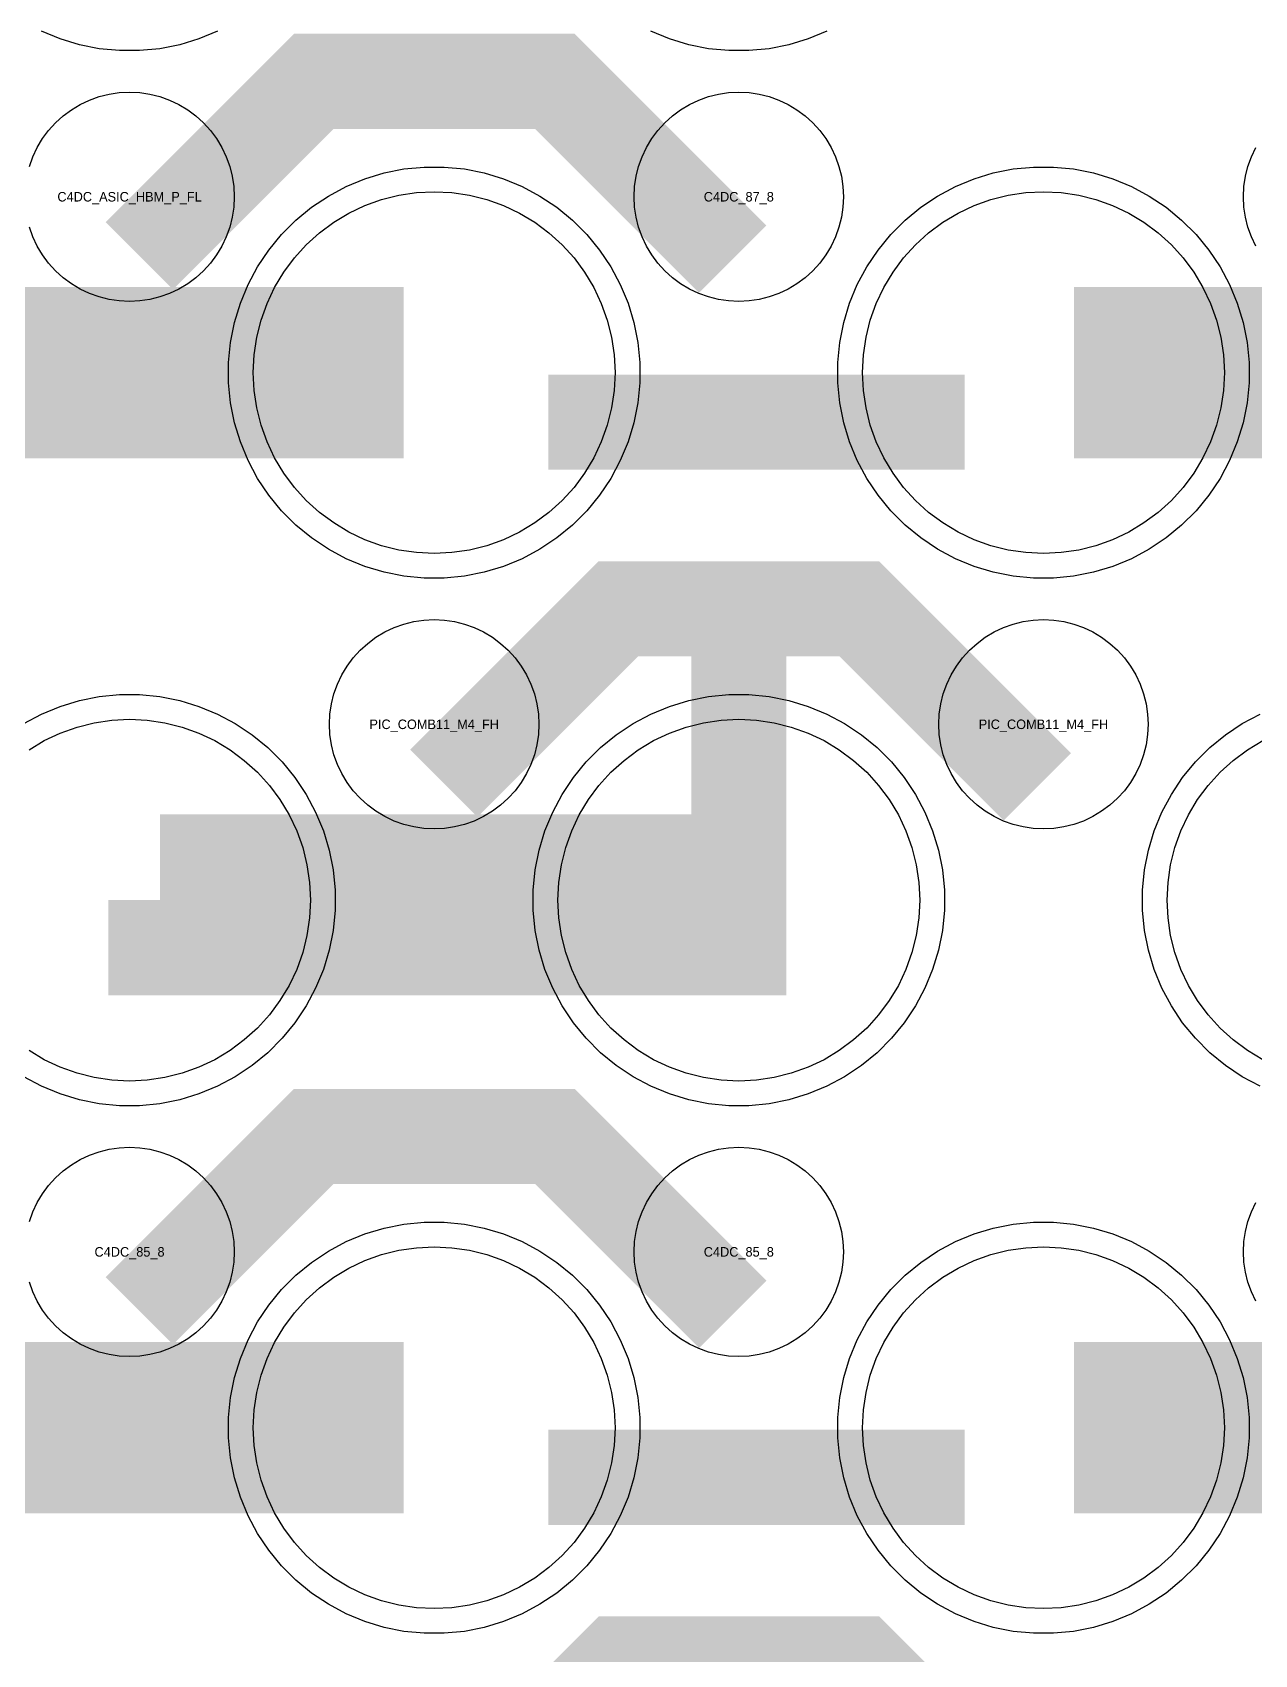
# Model space of a CAD drawing. Extents: x -11880 to 11880, y -14992 to 14992.
# Drawn here: x -9465.5 to -9144.6, y -3121.2 to -2695.1 of the extents above; entities that cross this region are included whole.
import ezdxf
from ezdxf.enums import TextEntityAlignment as Align

# ---------------------------------------------------------------- set-up
doc = ezdxf.new("R2010")
doc.units = 0
doc.header["$MEASUREMENT"] = 0
for name, color, linetype in [('GDS_775_DT_237', 138, 'CONTINUOUS'), ('RDL1_FS', 34, 'CONTINUOUS'), ('RDL_BS', 160, 'CONTINUOUS')]:
    doc.layers.add(name, color=color, linetype=linetype)

msp = doc.modelspace()

# ---------------------------------------------------------------- linework, layer by layer
at = {"layer": 'RDL1_FS', "color": 11, "true_color": 0xf27172}
for points in [[(-9360, -2831.999), (-9364.657, -2831.77), (-9369.268, -2831.086), (-9373.791, -2829.954), (-9378.181, -2828.382), (-9382.395, -2826.39), (-9386.395, -2823.992), (-9390.14, -2821.214), (-9393.594, -2818.084), (-9396.724, -2814.63), (-9399.502, -2810.885), (-9401.9, -2806.885), (-9403.892, -2802.671), (-9405.464, -2798.281), (-9406.596, -2793.758), (-9407.28, -2789.147), (-9407.509, -2784.49), (-9407.28, -2779.833), (-9406.596, -2775.222), (-9405.464, -2770.699), (-9403.892, -2766.309), (-9401.9, -2762.095), (-9399.502, -2758.095), (-9396.724, -2754.35), (-9393.594, -2750.896), (-9390.14, -2747.766), (-9386.395, -2744.988), (-9382.395, -2742.59), (-9378.181, -2740.598), (-9373.791, -2739.026), (-9369.268, -2737.894), (-9364.657, -2737.21), (-9360, -2736.981), (-9355.343, -2737.21), (-9350.732, -2737.894), (-9346.209, -2739.026), (-9341.819, -2740.598), (-9337.605, -2742.59), (-9333.605, -2744.988), (-9329.86, -2747.766), (-9326.406, -2750.896), (-9323.276, -2754.35), (-9320.498, -2758.095), (-9318.1, -2762.095), (-9316.108, -2766.309), (-9314.536, -2770.699), (-9313.404, -2775.222), (-9312.72, -2779.833), (-9312.491, -2784.49), (-9312.72, -2789.147), (-9313.404, -2793.758), (-9314.536, -2798.281), (-9316.108, -2802.671), (-9318.1, -2806.885), (-9320.498, -2810.885), (-9323.276, -2814.63), (-9326.406, -2818.084), (-9329.86, -2821.214), (-9333.605, -2823.992), (-9337.605, -2826.39), (-9341.819, -2828.382), (-9346.209, -2829.954), (-9350.732, -2831.086), (-9355.343, -2831.77)], [(-9200, -2831.999), (-9204.657, -2831.77), (-9209.268, -2831.086), (-9213.791, -2829.954), (-9218.181, -2828.382), (-9222.395, -2826.39), (-9226.395, -2823.992), (-9230.14, -2821.214), (-9233.594, -2818.084), (-9236.724, -2814.63), (-9239.502, -2810.885), (-9241.9, -2806.885), (-9243.892, -2802.671), (-9245.464, -2798.281), (-9246.596, -2793.758), (-9247.28, -2789.147), (-9247.509, -2784.49), (-9247.28, -2779.833), (-9246.596, -2775.222), (-9245.464, -2770.699), (-9243.892, -2766.309), (-9241.9, -2762.095), (-9239.502, -2758.095), (-9236.724, -2754.35), (-9233.594, -2750.896), (-9230.14, -2747.766), (-9226.395, -2744.988), (-9222.395, -2742.59), (-9218.181, -2740.598), (-9213.791, -2739.026), (-9209.268, -2737.894), (-9204.657, -2737.21), (-9200, -2736.981), (-9195.343, -2737.21), (-9190.732, -2737.894), (-9186.209, -2739.026), (-9181.819, -2740.598), (-9177.605, -2742.59), (-9173.605, -2744.988), (-9169.86, -2747.766), (-9166.406, -2750.896), (-9163.276, -2754.35), (-9160.498, -2758.095), (-9158.1, -2762.095), (-9156.108, -2766.309), (-9154.536, -2770.699), (-9153.404, -2775.222), (-9152.72, -2779.833), (-9152.491, -2784.49), (-9152.72, -2789.147), (-9153.404, -2793.758), (-9154.536, -2798.281), (-9156.108, -2802.671), (-9158.1, -2806.885), (-9160.498, -2810.885), (-9163.276, -2814.63), (-9166.406, -2818.084), (-9169.86, -2821.214), (-9173.605, -2823.992), (-9177.605, -2826.39), (-9181.819, -2828.382), (-9186.209, -2829.954), (-9190.732, -2831.086), (-9195.343, -2831.77)]]:
    msp.add_lwpolyline(points, close=True, dxfattribs=at)
for points in [[(-9511.998, -2784.49, 45, 45, 0), (-9439.998, -2784.49, 45, 45, 0)], [(-9439.998, -2784.49, 45, 45, 0), (-9367.998, -2784.49, 45, 45, 0)], [(-9191.998, -2784.49, 45, 45, 0), (-9119.998, -2784.49, 45, 45, 0)]]:
    msp.add_lwpolyline(points, format="xyseb", dxfattribs=at)
at = {"layer": 'RDL1_FS'}
for points in [[(-9466.395, -2883.553), (-9462.395, -2881.155), (-9458.181, -2879.163), (-9453.791, -2877.591), (-9449.268, -2876.459), (-9444.657, -2875.775), (-9440, -2875.546), (-9435.343, -2875.775), (-9430.732, -2876.459), (-9426.209, -2877.591), (-9421.819, -2879.163), (-9417.605, -2881.155), (-9413.605, -2883.553), (-9409.86, -2886.331), (-9406.406, -2889.461), (-9403.276, -2892.915), (-9400.498, -2896.66), (-9398.1, -2900.66), (-9396.108, -2904.874), (-9394.536, -2909.264), (-9393.404, -2913.787), (-9392.72, -2918.398), (-9392.491, -2923.055), (-9392.72, -2927.712), (-9393.404, -2932.323), (-9394.536, -2936.846), (-9396.108, -2941.236), (-9398.1, -2945.45), (-9400.498, -2949.45), (-9403.276, -2953.195), (-9406.406, -2956.649), (-9409.86, -2959.779), (-9413.605, -2962.557), (-9417.605, -2964.955), (-9421.819, -2966.947), (-9426.209, -2968.519), (-9430.732, -2969.651), (-9435.343, -2970.335), (-9440, -2970.564), (-9444.657, -2970.335), (-9449.268, -2969.651), (-9453.791, -2968.519), (-9458.181, -2966.947), (-9462.395, -2964.955), (-9466.395, -2962.557)], [(-9142.395, -2964.955), (-9146.395, -2962.557), (-9150.14, -2959.779), (-9153.594, -2956.649), (-9156.724, -2953.195), (-9159.502, -2949.45), (-9161.9, -2945.45), (-9163.892, -2941.236), (-9165.464, -2936.846), (-9166.596, -2932.323), (-9167.28, -2927.712), (-9167.509, -2923.055), (-9167.28, -2918.398), (-9166.596, -2913.787), (-9165.464, -2909.264), (-9163.892, -2904.874), (-9161.9, -2900.66), (-9159.502, -2896.66), (-9156.724, -2892.915), (-9153.594, -2889.461), (-9150.14, -2886.331), (-9146.395, -2883.553), (-9142.395, -2881.155)]]:
    msp.add_lwpolyline(points, dxfattribs=at)
for points in [[(-9280, -2970.564), (-9284.657, -2970.335), (-9289.268, -2969.651), (-9293.791, -2968.519), (-9298.181, -2966.947), (-9302.395, -2964.955), (-9306.395, -2962.557), (-9310.14, -2959.779), (-9313.594, -2956.649), (-9316.724, -2953.195), (-9319.502, -2949.45), (-9321.9, -2945.45), (-9323.892, -2941.236), (-9325.464, -2936.846), (-9326.596, -2932.323), (-9327.28, -2927.712), (-9327.509, -2923.055), (-9327.28, -2918.398), (-9326.596, -2913.787), (-9325.464, -2909.264), (-9323.892, -2904.874), (-9321.9, -2900.66), (-9319.502, -2896.66), (-9316.724, -2892.915), (-9313.594, -2889.461), (-9310.14, -2886.331), (-9306.395, -2883.553), (-9302.395, -2881.155), (-9298.181, -2879.163), (-9293.791, -2877.591), (-9289.268, -2876.459), (-9284.657, -2875.775), (-9280, -2875.546), (-9275.343, -2875.775), (-9270.732, -2876.459), (-9266.209, -2877.591), (-9261.819, -2879.163), (-9257.605, -2881.155), (-9253.605, -2883.553), (-9249.86, -2886.331), (-9246.406, -2889.461), (-9243.276, -2892.915), (-9240.498, -2896.66), (-9238.1, -2900.66), (-9236.108, -2904.874), (-9234.536, -2909.264), (-9233.404, -2913.787), (-9232.72, -2918.398), (-9232.491, -2923.055), (-9232.72, -2927.712), (-9233.404, -2932.323), (-9234.536, -2936.846), (-9236.108, -2941.236), (-9238.1, -2945.45), (-9240.498, -2949.45), (-9243.276, -2953.195), (-9246.406, -2956.649), (-9249.86, -2959.779), (-9253.605, -2962.557), (-9257.605, -2964.955), (-9261.819, -2966.947), (-9266.209, -2968.519), (-9270.732, -2969.651), (-9275.343, -2970.335)], [(-9360, -3109.129), (-9364.657, -3108.9), (-9369.268, -3108.216), (-9373.791, -3107.084), (-9378.181, -3105.512), (-9382.395, -3103.52), (-9386.395, -3101.122), (-9390.14, -3098.344), (-9393.594, -3095.214), (-9396.724, -3091.76), (-9399.502, -3088.015), (-9401.9, -3084.015), (-9403.892, -3079.801), (-9405.464, -3075.411), (-9406.596, -3070.888), (-9407.28, -3066.277), (-9407.509, -3061.62), (-9407.28, -3056.963), (-9406.596, -3052.352), (-9405.464, -3047.829), (-9403.892, -3043.439), (-9401.9, -3039.225), (-9399.502, -3035.225), (-9396.724, -3031.48), (-9393.594, -3028.026), (-9390.14, -3024.896), (-9386.395, -3022.118), (-9382.395, -3019.72), (-9378.181, -3017.728), (-9373.791, -3016.156), (-9369.268, -3015.024), (-9364.657, -3014.34), (-9360, -3014.111), (-9355.343, -3014.34), (-9350.732, -3015.024), (-9346.209, -3016.156), (-9341.819, -3017.728), (-9337.605, -3019.72), (-9333.605, -3022.118), (-9329.86, -3024.896), (-9326.406, -3028.026), (-9323.276, -3031.48), (-9320.498, -3035.225), (-9318.1, -3039.225), (-9316.108, -3043.439), (-9314.536, -3047.829), (-9313.404, -3052.352), (-9312.72, -3056.963), (-9312.491, -3061.62), (-9312.72, -3066.277), (-9313.404, -3070.888), (-9314.536, -3075.411), (-9316.108, -3079.801), (-9318.1, -3084.015), (-9320.498, -3088.015), (-9323.276, -3091.76), (-9326.406, -3095.214), (-9329.86, -3098.344), (-9333.605, -3101.122), (-9337.605, -3103.52), (-9341.819, -3105.512), (-9346.209, -3107.084), (-9350.732, -3108.216), (-9355.343, -3108.9)], [(-9200, -3109.129), (-9204.657, -3108.9), (-9209.268, -3108.216), (-9213.791, -3107.084), (-9218.181, -3105.512), (-9222.395, -3103.52), (-9226.395, -3101.122), (-9230.14, -3098.344), (-9233.594, -3095.214), (-9236.724, -3091.76), (-9239.502, -3088.015), (-9241.9, -3084.015), (-9243.892, -3079.801), (-9245.464, -3075.411), (-9246.596, -3070.888), (-9247.28, -3066.277), (-9247.509, -3061.62), (-9247.28, -3056.963), (-9246.596, -3052.352), (-9245.464, -3047.829), (-9243.892, -3043.439), (-9241.9, -3039.225), (-9239.502, -3035.225), (-9236.724, -3031.48), (-9233.594, -3028.026), (-9230.14, -3024.896), (-9226.395, -3022.118), (-9222.395, -3019.72), (-9218.181, -3017.728), (-9213.791, -3016.156), (-9209.268, -3015.024), (-9204.657, -3014.34), (-9200, -3014.111), (-9195.343, -3014.34), (-9190.732, -3015.024), (-9186.209, -3016.156), (-9181.819, -3017.728), (-9177.605, -3019.72), (-9173.605, -3022.118), (-9169.86, -3024.896), (-9166.406, -3028.026), (-9163.276, -3031.48), (-9160.498, -3035.225), (-9158.1, -3039.225), (-9156.108, -3043.439), (-9154.536, -3047.829), (-9153.404, -3052.352), (-9152.72, -3056.963), (-9152.491, -3061.62), (-9152.72, -3066.277), (-9153.404, -3070.888), (-9154.536, -3075.411), (-9156.108, -3079.801), (-9158.1, -3084.015), (-9160.498, -3088.015), (-9163.276, -3091.76), (-9166.406, -3095.214), (-9169.86, -3098.344), (-9173.605, -3101.122), (-9177.605, -3103.52), (-9181.819, -3105.512), (-9186.209, -3107.084), (-9190.732, -3108.216), (-9195.343, -3108.9)]]:
    msp.add_lwpolyline(points, close=True, dxfattribs=at)
for points in [[(-9431.998, -2923.055, 45, 45, 0), (-9359.998, -2923.055, 45, 45, 0)], [(-9359.998, -2923.055, 45, 45, 0), (-9287.998, -2923.055, 45, 45, 0)], [(-9511.998, -3061.62, 45, 45, 0), (-9439.998, -3061.62, 45, 45, 0)], [(-9439.998, -3061.62, 45, 45, 0), (-9367.998, -3061.62, 45, 45, 0)], [(-9191.998, -3061.62, 45, 45, 0), (-9119.998, -3061.62, 45, 45, 0)]]:
    msp.add_lwpolyline(points, format="xyseb", dxfattribs=at)
at = {"layer": 'RDL_BS'}
for points in [[(-9416.885, -2694.8), (-9421.795, -2696.831), (-9426.835, -2698.362), (-9432.062, -2699.408), (-9437.356, -2699.925), (-9442.644, -2699.925), (-9447.938, -2699.408), (-9453.165, -2698.362), (-9458.205, -2696.831), (-9463.115, -2694.8)], [(-9256.885, -2694.8), (-9261.795, -2696.831), (-9266.835, -2698.362), (-9272.062, -2699.408), (-9277.356, -2699.925), (-9282.644, -2699.925), (-9287.938, -2699.408), (-9293.165, -2698.362), (-9298.205, -2696.831), (-9303.115, -2694.8)], [(-9466.309, -2730.318), (-9465.402, -2727.783), (-9464.25, -2725.346), (-9462.857, -2723.022), (-9461.254, -2720.859), (-9459.442, -2718.86), (-9457.443, -2717.048), (-9455.28, -2715.445), (-9452.956, -2714.052), (-9450.519, -2712.9), (-9447.984, -2711.993), (-9445.365, -2711.336), (-9442.693, -2710.94), (-9440, -2710.808), (-9437.307, -2710.94), (-9434.635, -2711.336), (-9432.016, -2711.993), (-9429.481, -2712.9), (-9427.044, -2714.052), (-9424.72, -2715.445), (-9422.557, -2717.048), (-9420.558, -2718.86), (-9418.746, -2720.859), (-9417.143, -2723.022), (-9415.75, -2725.346), (-9414.598, -2727.783), (-9413.691, -2730.318), (-9413.034, -2732.937), (-9412.638, -2735.609), (-9412.506, -2738.302), (-9412.638, -2740.995), (-9413.034, -2743.667), (-9413.691, -2746.286), (-9414.598, -2748.821), (-9415.75, -2751.258), (-9417.143, -2753.582), (-9418.746, -2755.745), (-9420.558, -2757.744), (-9422.557, -2759.556), (-9424.72, -2761.159), (-9427.044, -2762.552), (-9429.481, -2763.704), (-9432.016, -2764.611), (-9434.635, -2765.268), (-9437.307, -2765.664), (-9440, -2765.796), (-9442.693, -2765.664), (-9445.365, -2765.268), (-9447.984, -2764.611), (-9450.519, -2763.704), (-9452.956, -2762.552), (-9455.28, -2761.159), (-9457.443, -2759.556), (-9459.442, -2757.744), (-9461.254, -2755.745), (-9462.857, -2753.582), (-9464.25, -2751.258), (-9465.402, -2748.821), (-9466.309, -2746.286)], [(-9144.25, -2751.258), (-9145.402, -2748.821), (-9146.309, -2746.286), (-9146.966, -2743.667), (-9147.362, -2740.995), (-9147.494, -2738.302), (-9147.362, -2735.609), (-9146.966, -2732.937), (-9146.309, -2730.318), (-9145.402, -2727.783), (-9144.25, -2725.346)], [(-9467.777, -2876.672), (-9463.115, -2874.18), (-9458.205, -2872.149), (-9453.165, -2870.618), (-9447.938, -2869.572), (-9442.644, -2869.055), (-9437.356, -2869.055), (-9432.062, -2869.572), (-9426.835, -2870.618), (-9421.795, -2872.149), (-9416.885, -2874.18), (-9412.223, -2876.672), (-9407.809, -2879.619), (-9403.708, -2882.981), (-9399.926, -2886.763), (-9396.564, -2890.864), (-9393.617, -2895.278), (-9391.125, -2899.94), (-9389.094, -2904.85), (-9387.563, -2909.89), (-9386.517, -2915.117), (-9386, -2920.411), (-9386, -2925.699), (-9386.517, -2930.993), (-9387.563, -2936.22), (-9389.094, -2941.26), (-9391.125, -2946.17), (-9393.617, -2950.832), (-9396.564, -2955.246), (-9399.926, -2959.347), (-9403.708, -2963.129), (-9407.809, -2966.491), (-9412.223, -2969.438), (-9416.885, -2971.93), (-9421.795, -2973.961), (-9426.835, -2975.492), (-9432.062, -2976.538), (-9437.356, -2977.055), (-9442.644, -2977.055), (-9447.938, -2976.538), (-9453.165, -2975.492), (-9458.205, -2973.961), (-9463.115, -2971.93), (-9467.777, -2969.438)], [(-9143.115, -2971.93), (-9147.777, -2969.438), (-9152.191, -2966.491), (-9156.292, -2963.129), (-9160.074, -2959.347), (-9163.436, -2955.246), (-9166.383, -2950.832), (-9168.875, -2946.17), (-9170.906, -2941.26), (-9172.437, -2936.22), (-9173.483, -2930.993), (-9174, -2925.699), (-9174, -2920.411), (-9173.483, -2915.117), (-9172.437, -2909.89), (-9170.906, -2904.85), (-9168.875, -2899.94), (-9166.383, -2895.278), (-9163.436, -2890.864), (-9160.074, -2886.763), (-9156.292, -2882.981), (-9152.191, -2879.619), (-9147.777, -2876.672), (-9143.115, -2874.18)], [(-9466.309, -3007.448), (-9465.402, -3004.913), (-9464.25, -3002.476), (-9462.857, -3000.152), (-9461.254, -2997.989), (-9459.442, -2995.99), (-9457.443, -2994.178), (-9455.28, -2992.575), (-9452.956, -2991.182), (-9450.519, -2990.03), (-9447.984, -2989.123), (-9445.365, -2988.466), (-9442.693, -2988.07), (-9440, -2987.938), (-9437.307, -2988.07), (-9434.635, -2988.466), (-9432.016, -2989.123), (-9429.481, -2990.03), (-9427.044, -2991.182), (-9424.72, -2992.575), (-9422.557, -2994.178), (-9420.558, -2995.99), (-9418.746, -2997.989), (-9417.143, -3000.152), (-9415.75, -3002.476), (-9414.598, -3004.913), (-9413.691, -3007.448), (-9413.034, -3010.067), (-9412.638, -3012.739), (-9412.506, -3015.432), (-9412.638, -3018.125), (-9413.034, -3020.797), (-9413.691, -3023.416), (-9414.598, -3025.951), (-9415.75, -3028.388), (-9417.143, -3030.712), (-9418.746, -3032.875), (-9420.558, -3034.874), (-9422.557, -3036.686), (-9424.72, -3038.289), (-9427.044, -3039.682), (-9429.481, -3040.834), (-9432.016, -3041.741), (-9434.635, -3042.398), (-9437.307, -3042.794), (-9440, -3042.926), (-9442.693, -3042.794), (-9445.365, -3042.398), (-9447.984, -3041.741), (-9450.519, -3040.834), (-9452.956, -3039.682), (-9455.28, -3038.289), (-9457.443, -3036.686), (-9459.442, -3034.874), (-9461.254, -3032.875), (-9462.857, -3030.712), (-9464.25, -3028.388), (-9465.402, -3025.951), (-9466.309, -3023.416)], [(-9144.25, -3028.388), (-9145.402, -3025.951), (-9146.309, -3023.416), (-9146.966, -3020.797), (-9147.362, -3018.125), (-9147.494, -3015.432), (-9147.362, -3012.739), (-9146.966, -3010.067), (-9146.309, -3007.448), (-9145.402, -3004.913), (-9144.25, -3002.476)]]:
    msp.add_lwpolyline(points, dxfattribs=at)
for points in [[(-9437.438, -2753.804, 25, 25, 0), (-9391.623, -2707.989, 25, 25, 0), (-9358.07, -2707.989, 25, 25, 0)], [(-9281.599, -2754.703, 25, 25, 0), (-9328.313, -2707.989, 25, 25, 0), (-9358.071, -2707.989, 25, 25, 0)], [(-9280, -2948.055, 25, 25, 0), (-9280, -2834.054, 25, 25, 0)], [(-9357.438, -2892.369, 25, 25, 0), (-9311.623, -2846.554, 25, 25, 0), (-9278.07, -2846.554, 25, 25, 0)], [(-9201.599, -2893.268, 25, 25, 0), (-9248.313, -2846.554, 25, 25, 0), (-9278.071, -2846.554, 25, 25, 0)], [(-9445.603, -2935.555, 25, 25, 0), (-9267.5, -2935.555, 25, 25, 0)], [(-9437.438, -3030.934, 25, 25, 0), (-9391.623, -2985.119, 25, 25, 0), (-9358.07, -2985.119, 25, 25, 0)], [(-9281.599, -3031.833, 25, 25, 0), (-9328.313, -2985.119, 25, 25, 0), (-9358.071, -2985.119, 25, 25, 0)], [(-9329.984, -3074.633, 25, 25, 0), (-9220.719, -3074.633, 25, 25, 0)], [(-9357.438, -3169.499, 25, 25, 0), (-9311.623, -3123.684, 25, 25, 0), (-9278.07, -3123.684, 25, 25, 0)], [(-9201.599, -3170.398, 25, 25, 0), (-9248.313, -3123.684, 25, 25, 0), (-9278.071, -3123.684, 25, 25, 0)]]:
    msp.add_lwpolyline(points, format="xyseb", dxfattribs=at)
for points in [[(-9280, -2765.796), (-9282.693, -2765.664), (-9285.365, -2765.268), (-9287.984, -2764.611), (-9290.519, -2763.704), (-9292.956, -2762.552), (-9295.28, -2761.159), (-9297.443, -2759.556), (-9299.442, -2757.744), (-9301.254, -2755.745), (-9302.857, -2753.582), (-9304.25, -2751.258), (-9305.402, -2748.821), (-9306.309, -2746.286), (-9306.966, -2743.667), (-9307.362, -2740.995), (-9307.494, -2738.302), (-9307.362, -2735.609), (-9306.966, -2732.937), (-9306.309, -2730.318), (-9305.402, -2727.783), (-9304.25, -2725.346), (-9302.857, -2723.022), (-9301.254, -2720.859), (-9299.442, -2718.86), (-9297.443, -2717.048), (-9295.28, -2715.445), (-9292.956, -2714.052), (-9290.519, -2712.9), (-9287.984, -2711.993), (-9285.365, -2711.336), (-9282.693, -2710.94), (-9280, -2710.808), (-9277.307, -2710.94), (-9274.635, -2711.336), (-9272.016, -2711.993), (-9269.481, -2712.9), (-9267.044, -2714.052), (-9264.72, -2715.445), (-9262.557, -2717.048), (-9260.558, -2718.86), (-9258.746, -2720.859), (-9257.143, -2723.022), (-9255.75, -2725.346), (-9254.598, -2727.783), (-9253.691, -2730.318), (-9253.034, -2732.937), (-9252.638, -2735.609), (-9252.506, -2738.302), (-9252.638, -2740.995), (-9253.034, -2743.667), (-9253.691, -2746.286), (-9254.598, -2748.821), (-9255.75, -2751.258), (-9257.143, -2753.582), (-9258.746, -2755.745), (-9260.558, -2757.744), (-9262.557, -2759.556), (-9264.72, -2761.159), (-9267.044, -2762.552), (-9269.481, -2763.704), (-9272.016, -2764.611), (-9274.635, -2765.268), (-9277.307, -2765.664)], [(-9360, -2904.361), (-9362.693, -2904.229), (-9365.365, -2903.833), (-9367.984, -2903.176), (-9370.519, -2902.269), (-9372.956, -2901.117), (-9375.28, -2899.724), (-9377.443, -2898.121), (-9379.442, -2896.309), (-9381.254, -2894.31), (-9382.857, -2892.147), (-9384.25, -2889.823), (-9385.402, -2887.386), (-9386.309, -2884.851), (-9386.966, -2882.232), (-9387.362, -2879.56), (-9387.494, -2876.867), (-9387.362, -2874.174), (-9386.966, -2871.502), (-9386.309, -2868.883), (-9385.402, -2866.348), (-9384.25, -2863.911), (-9382.857, -2861.587), (-9381.254, -2859.424), (-9379.442, -2857.425), (-9377.443, -2855.613), (-9375.28, -2854.01), (-9372.956, -2852.617), (-9370.519, -2851.465), (-9367.984, -2850.558), (-9365.365, -2849.901), (-9362.693, -2849.505), (-9360, -2849.373), (-9357.307, -2849.505), (-9354.635, -2849.901), (-9352.016, -2850.558), (-9349.481, -2851.465), (-9347.044, -2852.617), (-9344.72, -2854.01), (-9342.557, -2855.613), (-9340.558, -2857.425), (-9338.746, -2859.424), (-9337.143, -2861.587), (-9335.75, -2863.911), (-9334.598, -2866.348), (-9333.691, -2868.883), (-9333.034, -2871.502), (-9332.638, -2874.174), (-9332.506, -2876.867), (-9332.638, -2879.56), (-9333.034, -2882.232), (-9333.691, -2884.851), (-9334.598, -2887.386), (-9335.75, -2889.823), (-9337.143, -2892.147), (-9338.746, -2894.31), (-9340.558, -2896.309), (-9342.557, -2898.121), (-9344.72, -2899.724), (-9347.044, -2901.117), (-9349.481, -2902.269), (-9352.016, -2903.176), (-9354.635, -2903.833), (-9357.307, -2904.229)], [(-9200, -2904.361), (-9202.693, -2904.229), (-9205.365, -2903.833), (-9207.984, -2903.176), (-9210.519, -2902.269), (-9212.956, -2901.117), (-9215.28, -2899.724), (-9217.443, -2898.121), (-9219.442, -2896.309), (-9221.254, -2894.31), (-9222.857, -2892.147), (-9224.25, -2889.823), (-9225.402, -2887.386), (-9226.309, -2884.851), (-9226.966, -2882.232), (-9227.362, -2879.56), (-9227.494, -2876.867), (-9227.362, -2874.174), (-9226.966, -2871.502), (-9226.309, -2868.883), (-9225.402, -2866.348), (-9224.25, -2863.911), (-9222.857, -2861.587), (-9221.254, -2859.424), (-9219.442, -2857.425), (-9217.443, -2855.613), (-9215.28, -2854.01), (-9212.956, -2852.617), (-9210.519, -2851.465), (-9207.984, -2850.558), (-9205.365, -2849.901), (-9202.693, -2849.505), (-9200, -2849.373), (-9197.307, -2849.505), (-9194.635, -2849.901), (-9192.016, -2850.558), (-9189.481, -2851.465), (-9187.044, -2852.617), (-9184.72, -2854.01), (-9182.557, -2855.613), (-9180.558, -2857.425), (-9178.746, -2859.424), (-9177.143, -2861.587), (-9175.75, -2863.911), (-9174.598, -2866.348), (-9173.691, -2868.883), (-9173.034, -2871.502), (-9172.638, -2874.174), (-9172.506, -2876.867), (-9172.638, -2879.56), (-9173.034, -2882.232), (-9173.691, -2884.851), (-9174.598, -2887.386), (-9175.75, -2889.823), (-9177.143, -2892.147), (-9178.746, -2894.31), (-9180.558, -2896.309), (-9182.557, -2898.121), (-9184.72, -2899.724), (-9187.044, -2901.117), (-9189.481, -2902.269), (-9192.016, -2903.176), (-9194.635, -2903.833), (-9197.307, -2904.229)], [(-9282.644, -2977.055), (-9287.938, -2976.538), (-9293.165, -2975.492), (-9298.205, -2973.961), (-9303.115, -2971.93), (-9307.777, -2969.438), (-9312.191, -2966.491), (-9316.292, -2963.129), (-9320.074, -2959.347), (-9323.436, -2955.246), (-9326.383, -2950.832), (-9328.875, -2946.17), (-9330.906, -2941.26), (-9332.437, -2936.22), (-9333.483, -2930.993), (-9334, -2925.699), (-9334, -2920.411), (-9333.483, -2915.117), (-9332.437, -2909.89), (-9330.906, -2904.85), (-9328.875, -2899.94), (-9326.383, -2895.278), (-9323.436, -2890.864), (-9320.074, -2886.763), (-9316.292, -2882.981), (-9312.191, -2879.619), (-9307.777, -2876.672), (-9303.115, -2874.18), (-9298.205, -2872.149), (-9293.165, -2870.618), (-9287.938, -2869.572), (-9282.644, -2869.055), (-9277.356, -2869.055), (-9272.062, -2869.572), (-9266.835, -2870.618), (-9261.795, -2872.149), (-9256.885, -2874.18), (-9252.223, -2876.672), (-9247.809, -2879.619), (-9243.708, -2882.981), (-9239.926, -2886.763), (-9236.564, -2890.864), (-9233.617, -2895.278), (-9231.125, -2899.94), (-9229.094, -2904.85), (-9227.563, -2909.89), (-9226.517, -2915.117), (-9226, -2920.411), (-9226, -2925.699), (-9226.517, -2930.993), (-9227.563, -2936.22), (-9229.094, -2941.26), (-9231.125, -2946.17), (-9233.617, -2950.832), (-9236.564, -2955.246), (-9239.926, -2959.347), (-9243.708, -2963.129), (-9247.809, -2966.491), (-9252.223, -2969.438), (-9256.885, -2971.93), (-9261.795, -2973.961), (-9266.835, -2975.492), (-9272.062, -2976.538), (-9277.356, -2977.055)], [(-9280, -3042.926), (-9282.693, -3042.794), (-9285.365, -3042.398), (-9287.984, -3041.741), (-9290.519, -3040.834), (-9292.956, -3039.682), (-9295.28, -3038.289), (-9297.443, -3036.686), (-9299.442, -3034.874), (-9301.254, -3032.875), (-9302.857, -3030.712), (-9304.25, -3028.388), (-9305.402, -3025.951), (-9306.309, -3023.416), (-9306.966, -3020.797), (-9307.362, -3018.125), (-9307.494, -3015.432), (-9307.362, -3012.739), (-9306.966, -3010.067), (-9306.309, -3007.448), (-9305.402, -3004.913), (-9304.25, -3002.476), (-9302.857, -3000.152), (-9301.254, -2997.989), (-9299.442, -2995.99), (-9297.443, -2994.178), (-9295.28, -2992.575), (-9292.956, -2991.182), (-9290.519, -2990.03), (-9287.984, -2989.123), (-9285.365, -2988.466), (-9282.693, -2988.07), (-9280, -2987.938), (-9277.307, -2988.07), (-9274.635, -2988.466), (-9272.016, -2989.123), (-9269.481, -2990.03), (-9267.044, -2991.182), (-9264.72, -2992.575), (-9262.557, -2994.178), (-9260.558, -2995.99), (-9258.746, -2997.989), (-9257.143, -3000.152), (-9255.75, -3002.476), (-9254.598, -3004.913), (-9253.691, -3007.448), (-9253.034, -3010.067), (-9252.638, -3012.739), (-9252.506, -3015.432), (-9252.638, -3018.125), (-9253.034, -3020.797), (-9253.691, -3023.416), (-9254.598, -3025.951), (-9255.75, -3028.388), (-9257.143, -3030.712), (-9258.746, -3032.875), (-9260.558, -3034.874), (-9262.557, -3036.686), (-9264.72, -3038.289), (-9267.044, -3039.682), (-9269.481, -3040.834), (-9272.016, -3041.741), (-9274.635, -3042.398), (-9277.307, -3042.794)], [(-9362.644, -3115.62), (-9367.938, -3115.103), (-9373.165, -3114.057), (-9378.205, -3112.526), (-9383.115, -3110.495), (-9387.777, -3108.003), (-9392.191, -3105.056), (-9396.292, -3101.694), (-9400.074, -3097.912), (-9403.436, -3093.811), (-9406.383, -3089.397), (-9408.875, -3084.735), (-9410.906, -3079.825), (-9412.437, -3074.785), (-9413.483, -3069.558), (-9414, -3064.264), (-9414, -3058.976), (-9413.483, -3053.682), (-9412.437, -3048.455), (-9410.906, -3043.415), (-9408.875, -3038.505), (-9406.383, -3033.843), (-9403.436, -3029.429), (-9400.074, -3025.328), (-9396.292, -3021.546), (-9392.191, -3018.184), (-9387.777, -3015.237), (-9383.115, -3012.745), (-9378.205, -3010.714), (-9373.165, -3009.183), (-9367.938, -3008.137), (-9362.644, -3007.62), (-9357.356, -3007.62), (-9352.062, -3008.137), (-9346.835, -3009.183), (-9341.795, -3010.714), (-9336.885, -3012.745), (-9332.223, -3015.237), (-9327.809, -3018.184), (-9323.708, -3021.546), (-9319.926, -3025.328), (-9316.564, -3029.429), (-9313.617, -3033.843), (-9311.125, -3038.505), (-9309.094, -3043.415), (-9307.563, -3048.455), (-9306.517, -3053.682), (-9306, -3058.976), (-9306, -3064.264), (-9306.517, -3069.558), (-9307.563, -3074.785), (-9309.094, -3079.825), (-9311.125, -3084.735), (-9313.617, -3089.397), (-9316.564, -3093.811), (-9319.926, -3097.912), (-9323.708, -3101.694), (-9327.809, -3105.056), (-9332.223, -3108.003), (-9336.885, -3110.495), (-9341.795, -3112.526), (-9346.835, -3114.057), (-9352.062, -3115.103), (-9357.356, -3115.62)], [(-9202.644, -3115.62), (-9207.938, -3115.103), (-9213.165, -3114.057), (-9218.205, -3112.526), (-9223.115, -3110.495), (-9227.777, -3108.003), (-9232.191, -3105.056), (-9236.292, -3101.694), (-9240.074, -3097.912), (-9243.436, -3093.811), (-9246.383, -3089.397), (-9248.875, -3084.735), (-9250.906, -3079.825), (-9252.437, -3074.785), (-9253.483, -3069.558), (-9254, -3064.264), (-9254, -3058.976), (-9253.483, -3053.682), (-9252.437, -3048.455), (-9250.906, -3043.415), (-9248.875, -3038.505), (-9246.383, -3033.843), (-9243.436, -3029.429), (-9240.074, -3025.328), (-9236.292, -3021.546), (-9232.191, -3018.184), (-9227.777, -3015.237), (-9223.115, -3012.745), (-9218.205, -3010.714), (-9213.165, -3009.183), (-9207.938, -3008.137), (-9202.644, -3007.62), (-9197.356, -3007.62), (-9192.062, -3008.137), (-9186.835, -3009.183), (-9181.795, -3010.714), (-9176.885, -3012.745), (-9172.223, -3015.237), (-9167.809, -3018.184), (-9163.708, -3021.546), (-9159.926, -3025.328), (-9156.564, -3029.429), (-9153.617, -3033.843), (-9151.125, -3038.505), (-9149.094, -3043.415), (-9147.563, -3048.455), (-9146.517, -3053.682), (-9146, -3058.976), (-9146, -3064.264), (-9146.517, -3069.558), (-9147.563, -3074.785), (-9149.094, -3079.825), (-9151.125, -3084.735), (-9153.617, -3089.397), (-9156.564, -3093.811), (-9159.926, -3097.912), (-9163.708, -3101.694), (-9167.809, -3105.056), (-9172.223, -3108.003), (-9176.885, -3110.495), (-9181.795, -3112.526), (-9186.835, -3114.057), (-9192.062, -3115.103), (-9197.356, -3115.62)]]:
    msp.add_lwpolyline(points, close=True, dxfattribs=at)
at = {"layer": 'RDL_BS', "color": 11, "true_color": 0xf27172}
for points in [[(-9362.644, -2838.49), (-9367.938, -2837.973), (-9373.165, -2836.927), (-9378.205, -2835.396), (-9383.115, -2833.365), (-9387.777, -2830.873), (-9392.191, -2827.926), (-9396.292, -2824.564), (-9400.074, -2820.782), (-9403.436, -2816.681), (-9406.383, -2812.267), (-9408.875, -2807.605), (-9410.906, -2802.695), (-9412.437, -2797.655), (-9413.483, -2792.428), (-9414, -2787.134), (-9414, -2781.846), (-9413.483, -2776.552), (-9412.437, -2771.325), (-9410.906, -2766.285), (-9408.875, -2761.375), (-9406.383, -2756.713), (-9403.436, -2752.299), (-9400.074, -2748.198), (-9396.292, -2744.416), (-9392.191, -2741.054), (-9387.777, -2738.107), (-9383.115, -2735.615), (-9378.205, -2733.584), (-9373.165, -2732.053), (-9367.938, -2731.007), (-9362.644, -2730.49), (-9357.356, -2730.49), (-9352.062, -2731.007), (-9346.835, -2732.053), (-9341.795, -2733.584), (-9336.885, -2735.615), (-9332.223, -2738.107), (-9327.809, -2741.054), (-9323.708, -2744.416), (-9319.926, -2748.198), (-9316.564, -2752.299), (-9313.617, -2756.713), (-9311.125, -2761.375), (-9309.094, -2766.285), (-9307.563, -2771.325), (-9306.517, -2776.552), (-9306, -2781.846), (-9306, -2787.134), (-9306.517, -2792.428), (-9307.563, -2797.655), (-9309.094, -2802.695), (-9311.125, -2807.605), (-9313.617, -2812.267), (-9316.564, -2816.681), (-9319.926, -2820.782), (-9323.708, -2824.564), (-9327.809, -2827.926), (-9332.223, -2830.873), (-9336.885, -2833.365), (-9341.795, -2835.396), (-9346.835, -2836.927), (-9352.062, -2837.973), (-9357.356, -2838.49)], [(-9202.644, -2838.49), (-9207.938, -2837.973), (-9213.165, -2836.927), (-9218.205, -2835.396), (-9223.115, -2833.365), (-9227.777, -2830.873), (-9232.191, -2827.926), (-9236.292, -2824.564), (-9240.074, -2820.782), (-9243.436, -2816.681), (-9246.383, -2812.267), (-9248.875, -2807.605), (-9250.906, -2802.695), (-9252.437, -2797.655), (-9253.483, -2792.428), (-9254, -2787.134), (-9254, -2781.846), (-9253.483, -2776.552), (-9252.437, -2771.325), (-9250.906, -2766.285), (-9248.875, -2761.375), (-9246.383, -2756.713), (-9243.436, -2752.299), (-9240.074, -2748.198), (-9236.292, -2744.416), (-9232.191, -2741.054), (-9227.777, -2738.107), (-9223.115, -2735.615), (-9218.205, -2733.584), (-9213.165, -2732.053), (-9207.938, -2731.007), (-9202.644, -2730.49), (-9197.356, -2730.49), (-9192.062, -2731.007), (-9186.835, -2732.053), (-9181.795, -2733.584), (-9176.885, -2735.615), (-9172.223, -2738.107), (-9167.809, -2741.054), (-9163.708, -2744.416), (-9159.926, -2748.198), (-9156.564, -2752.299), (-9153.617, -2756.713), (-9151.125, -2761.375), (-9149.094, -2766.285), (-9147.563, -2771.325), (-9146.517, -2776.552), (-9146, -2781.846), (-9146, -2787.134), (-9146.517, -2792.428), (-9147.563, -2797.655), (-9149.094, -2802.695), (-9151.125, -2807.605), (-9153.617, -2812.267), (-9156.564, -2816.681), (-9159.926, -2820.782), (-9163.708, -2824.564), (-9167.809, -2827.926), (-9172.223, -2830.873), (-9176.885, -2833.365), (-9181.795, -2835.396), (-9186.835, -2836.927), (-9192.062, -2837.973), (-9197.356, -2838.49)]]:
    msp.add_lwpolyline(points, close=True, dxfattribs=at)
msp.add_lwpolyline([(-9329.984, -2797.503, 25, 25, 0), (-9220.719, -2797.503, 25, 25, 0)], format="xyseb", dxfattribs=at)

# ---------------------------------------------------------------- texts
at = {"layer": 'GDS_775_DT_237'}
for s, p in [('C4DC_ASIC_HBM_P_FL', (-9440, -2738.302)), ('C4DC_ASIC_HBM_P_FL', (-9440, -2738.302)), ('C4DC_87_8', (-9280, -2738.302)), ('C4DC_87_8', (-9280, -2738.302)), ('PIC_COMB11_M4_FH', (-9360, -2876.867)), ('PIC_COMB11_M4_FH', (-9360, -2876.867)), ('PIC_COMB11_M4_FH', (-9200, -2876.867)), ('PIC_COMB11_M4_FH', (-9200, -2876.867)), ('C4DC_85_8', (-9440, -3015.432)), ('C4DC_85_8', (-9440, -3015.432)), ('C4DC_85_8', (-9280, -3015.432)), ('C4DC_85_8', (-9280, -3015.432))]:
    msp.add_text(s, height=2.5, dxfattribs=at).set_placement(p, align=Align.MIDDLE_CENTER)

doc.saveas('drawing.dxf')
